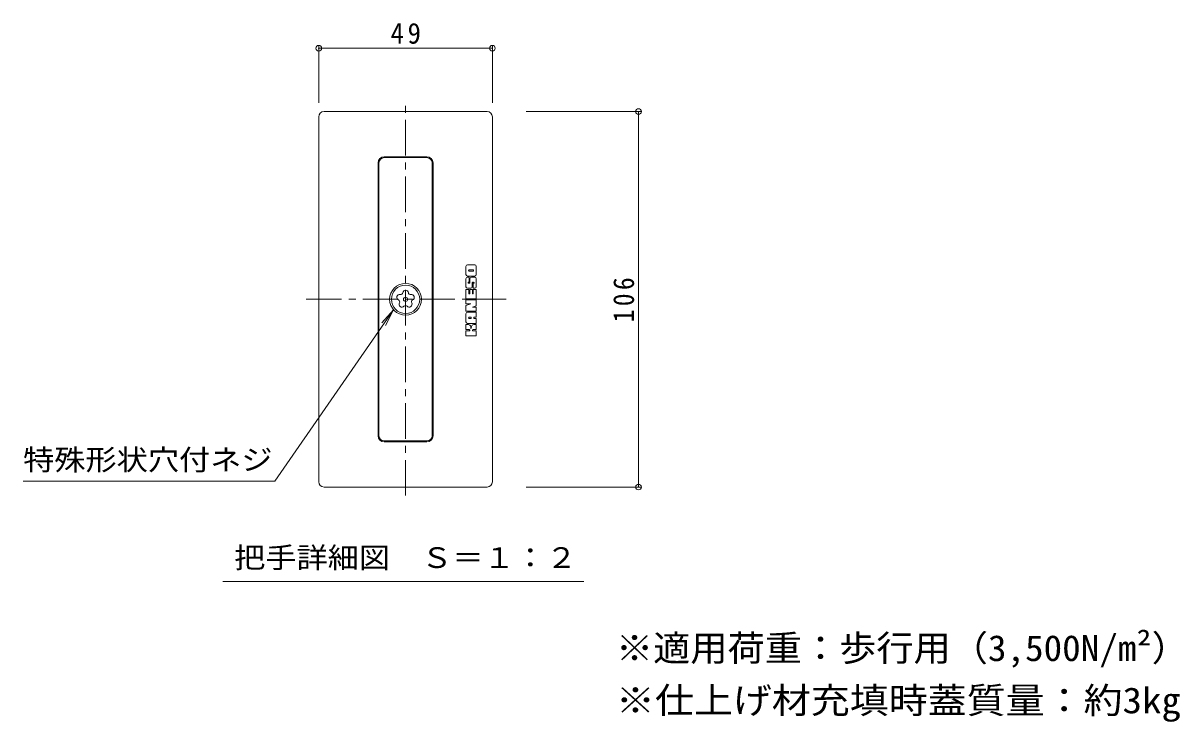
# Model space of a CAD drawing. Units: millimetres at full size; details may follow other scales. Extents: x -359 to 372, y -273 to 258.
# Drawn here: x 34.1 to 360.5, y -221 to -23.7 of the extents above; entities that cross this region are included whole.
import ezdxf
from ezdxf.enums import TextEntityAlignment as Align

# ---------------------------------------------------------------- set-up
doc = ezdxf.new("R2010")
doc.units = ezdxf.units.MM
doc.header["$LTSCALE"] = 2
doc.header["$PDMODE"] = 32
doc.header["$PDSIZE"] = 1.6
doc.linetypes.add('CHAIN1', pattern=[8, 5, -1, 1, -1])
for name, color, linetype, lineweight in [('D-2', 3, 'Continuous', 9), ('D-4', 7, 'Continuous', 9), ('D-5', 7, 'Continuous', 9)]:
    doc.layers.add(name, color=color, linetype=linetype, lineweight=lineweight)
doc.layers.add('F-5_F-5ﾚｲﾔ', color=3, linetype='Continuous')
doc.styles.add('ＭＳ ゴシック', font='')
doc.styles.get('ＭＳ ゴシック').set_extended_font_data('MS Gothic')

msp = doc.modelspace()

# ---------------------------------------------------------------- linework, layer by layer
at = {"layer": 'D-2'}
for p, q in [((165.003, -48.711), (119.003, -48.711)), ((117.503, -50.211), (117.503, -153.211)), ((166.503, -153.211), (166.503, -50.211)), ((148.003, -61.461), (136.003, -61.461)), ((148.003, -61.711), (136.003, -61.711)), ((134.253, -140.211), (134.253, -63.211)), ((134.503, -140.211), (134.503, -63.211)), ((149.503, -140.211), (149.503, -63.211)), ((149.753, -140.211), (149.753, -63.211)), ((159.036, -94.7), (159.036, -92.417)), ((159.471, -91.982), (161.536, -91.982)), ((159.96, -93.396), (161.047, -93.396)), ((159.96, -93.722), (161.047, -93.722)), ((161.971, -94.7), (161.971, -92.417)), ((159.036, -98.178), (159.036, -95.896)), ((161.536, -95.135), (159.471, -95.135)), ((159.96, -95.461), (159.471, -95.461)), ((159.797, -96.874), (159.96, -96.874)), ((160.014, -97.2), (159.797, -97.2)), ((159.96, -96.874), (159.96, -95.461)), ((160.177, -97.037), (160.177, -95.896)), ((160.612, -95.461), (161.536, -95.461)), ((160.829, -97.037), (160.829, -98.178)), ((160.993, -96.874), (161.21, -96.874)), ((161.047, -98.613), (161.047, -97.2)), ((161.047, -97.2), (161.21, -97.2)), ((161.971, -98.178), (161.971, -95.896)), ((159.036, -101.548), (159.036, -98.939)), ((159.036, -98.939), (159.878, -98.939)), ((160.395, -98.613), (159.471, -98.613)), ((159.878, -100.189), (159.878, -98.939)), ((159.878, -100.189), (160.15, -100.189)), ((160.15, -100.189), (160.15, -98.939)), ((160.15, -98.939), (160.857, -98.939)), ((160.857, -100.189), (160.857, -98.939)), ((161.536, -98.613), (161.047, -98.613)), ((161.128, -98.939), (161.971, -98.939)), ((161.971, -101.548), (161.971, -98.939)), ((159.036, -101.548), (161.971, -101.548)), ((159.036, -101.874), (161.971, -101.874)), ((159.036, -103.015), (159.036, -101.874)), ((159.036, -103.45), (160.449, -103.015)), ((159.036, -103.015), (160.449, -103.015)), ((159.036, -105.026), (159.036, -103.45)), ((161.971, -103.559), (160.911, -103.885)), ((160.911, -103.885), (161.971, -103.885)), ((161.971, -103.559), (161.971, -101.874)), ((161.971, -105.026), (161.971, -103.885)), ((159.036, -105.026), (161.971, -105.026)), ((159.036, -105.787), (159.036, -108.07)), ((159.471, -105.352), (161.971, -105.352)), ((159.96, -106.765), (160.503, -106.765)), ((159.96, -107.091), (160.503, -107.091)), ((160.503, -107.091), (160.503, -106.765)), ((161.264, -107.091), (161.971, -107.091)), ((161.971, -106.765), (161.971, -105.352)), ((161.971, -108.504), (161.971, -107.091)), ((159.036, -110.244), (159.036, -108.831)), ((159.747, -108.831), (159.036, -108.831)), ((159.96, -110.244), (159.036, -110.244)), ((159.036, -110.57), (160.123, -110.57)), ((159.036, -111.983), (159.036, -110.57)), ((159.471, -108.504), (161.971, -108.504)), ((160.123, -110.407), (160.123, -110.57)), ((160.391, -109.381), (160.472, -109.891)), ((160.616, -109.381), (160.535, -109.891)), ((160.884, -110.407), (160.884, -110.57)), ((161.971, -110.57), (160.884, -110.57)), ((161.047, -110.244), (161.971, -110.244)), ((161.26, -108.831), (161.971, -108.831)), ((161.971, -110.244), (161.971, -108.831)), ((161.971, -111.983), (161.971, -110.57)), ((159.036, -111.983), (161.971, -111.983)), ((148.003, -141.711), (136.003, -141.711)), ((148.003, -141.961), (136.003, -141.961)), ((165.003, -154.711), (119.003, -154.711))]:
    msp.add_line(p, q, dxfattribs=at)
at = {"layer": 'D-2', "linetype": 'CHAIN1'}
for p, q in [((142.003, -157.08), (142.003, -46.299)), ((113.948, -101.711), (170.423, -101.711))]:
    msp.add_line(p, q, dxfattribs=at)
at = {"layer": 'D-2'}
for points in [[(160.857, -100.189), (161.128, -100.189), (161.128, -98.939)], [(161.264, -107.091), (161.264, -106.765), (161.971, -106.765)]]:
    msp.add_lwpolyline(points, dxfattribs=at)
for radius in [4.5, 4, 0.6]:
    msp.add_circle((142.003, -101.711), radius, dxfattribs=at)
for centre, radius, start, end in [((119.003, -50.211), 1.5, 90, 180), ((165.003, -50.211), 1.5, 0, 90), ((136.003, -63.211), 1.75, 90, 180), ((136.003, -63.211), 1.5, 90, 180), ((148.003, -63.211), 1.75, 0, 90), ((148.003, -63.211), 1.5, 0, 90), ((159.471, -92.417), 0.435, 90, 180), ((159.96, -93.559), 0.163, 90, 270), ((161.047, -93.559), 0.163, 270, 90), ((161.536, -92.417), 0.435, 0, 90), ((159.471, -94.7), 0.435, 180, 270), ((159.471, -95.896), 0.435, 90, 180), ((159.797, -97.037), 0.163, 90, 270), ((160.014, -97.037), 0.163, 270, 0), ((160.612, -95.896), 0.435, 90, 180), ((160.993, -97.037), 0.163, 90, 180), ((161.21, -97.037), 0.163, 270, 90), ((161.536, -94.7), 0.435, 270, 0), ((161.536, -95.896), 0.435, 0, 90), ((140.339, -101.17), 0.8, 78.67029, 245.32961), ((140.614, -99.798), 0.599, 258.67038, 353.3295), ((142.003, -99.961), 0.8, 6.67029, 173.32961), ((143.393, -99.798), 0.599, 186.67038, 281.3295), ((143.668, -101.17), 0.8, 294.67029, 101.32961), ((159.471, -98.178), 0.435, 180, 270), ((160.395, -98.178), 0.435, 270, 0), ((161.536, -98.178), 0.435, 270, 0), ((139.755, -102.441), 0.599, 330.67038, 65.3295), ((140.975, -103.127), 0.8, 150.67029, 317.32961), ((142.003, -104.075), 0.599, 42.67038, 137.3295), ((143.032, -103.127), 0.8, 222.67029, 29.32961), ((144.252, -102.441), 0.599, 114.67038, 209.3295), ((159.471, -105.787), 0.435, 90, 180), ((159.96, -106.928), 0.163, 90, 270), ((159.471, -108.07), 0.435, 180, 270), ((159.747, -109.483), 0.652, 9.00006, 90), ((159.96, -110.407), 0.163, 0, 90), ((160.503, -109.886), 0.0318, 189.00056, 350.99944), ((161.26, -109.483), 0.652, 90, 170.99994), ((161.047, -110.407), 0.163, 90, 180), ((136.003, -140.211), 1.75, 180, 270), ((136.003, -140.211), 1.5, 180, 270), ((148.003, -140.211), 1.5, 270, 0), ((148.003, -140.211), 1.75, 270, 0), ((119.003, -153.211), 1.5, 180, 270), ((165.003, -153.211), 1.5, 270, 0)]:
    msp.add_arc(centre, radius, start, end, dxfattribs=at)
at = {"layer": 'D-4'}
for p, q in [((117.503, -30.229), (117.503, -46.211)), ((117.503, -30.829), (166.503, -30.829)), ((166.503, -30.229), (166.503, -46.211)), ((208.365, -48.711), (176.024, -48.711)), ((207.765, -48.711), (207.765, -154.711)), ((208.365, -154.711), (176.024, -154.711))]:
    msp.add_line(p, q, dxfattribs=at)
for p in [(117.503, -30.829), (166.503, -30.829), (207.765, -48.711), (207.765, -154.711)]:
    msp.add_point(p, dxfattribs=at)
at = {"layer": 'D-5'}
for p, q in [((138.635, -104.695), (135.274, -108.397)), ((90.426, -181.343), (192.343, -181.343))]:
    msp.add_line(p, q, dxfattribs=at)
msp.add_lwpolyline([(34.067, -153.096), (105.067, -153.096), (138.635, -104.695), (136.347, -109.141)], dxfattribs=at)

# ---------------------------------------------------------------- texts
at = {"layer": 'D-4', "color": 2, "insert": (137.753, -29.629), "char_height": 5.865, "attachment_point": 7, "style": 'ＭＳ ゴシック'}
msp.add_mtext('\\T1.27;\\W0.95;49', dxfattribs=at)
at = {"layer": 'D-4', "color": 2, "insert": (206.565, -108.211), "char_height": 5.865, "attachment_point": 7, "rotation": 90, "style": 'ＭＳ ゴシック'}
msp.add_mtext('\\T1.27;\\W0.9;106', dxfattribs=at)
at = {"layer": 'D-5', "color": 2, "style": 'ＭＳ ゴシック', "width": 1.1}
for s, p in [('特殊形状穴付ネジ', (34.067, -151.696)), ('把手詳細図\u3000Ｓ＝１：２', (93.622, -179.332))]:
    msp.add_text(s, height=5.865, dxfattribs=at).set_placement(p, align=Align.BOTTOM_LEFT)
at = {"layer": 'F-5_F-5ﾚｲﾔ', "style": 'ＭＳ ゴシック'}
for s, width, p in [('※適用荷重：歩行用（3,500N/m²）', 1.05, (201.381, -206.046)), ('※仕上げ材充填時蓋質量：約3kg', 1.1, (201.381, -220.798))]:
    msp.add_text(s, height=7.331, dxfattribs=dict(at, width=width)).set_placement(p, align=Align.BOTTOM_LEFT)

doc.saveas('drawing.dxf')
